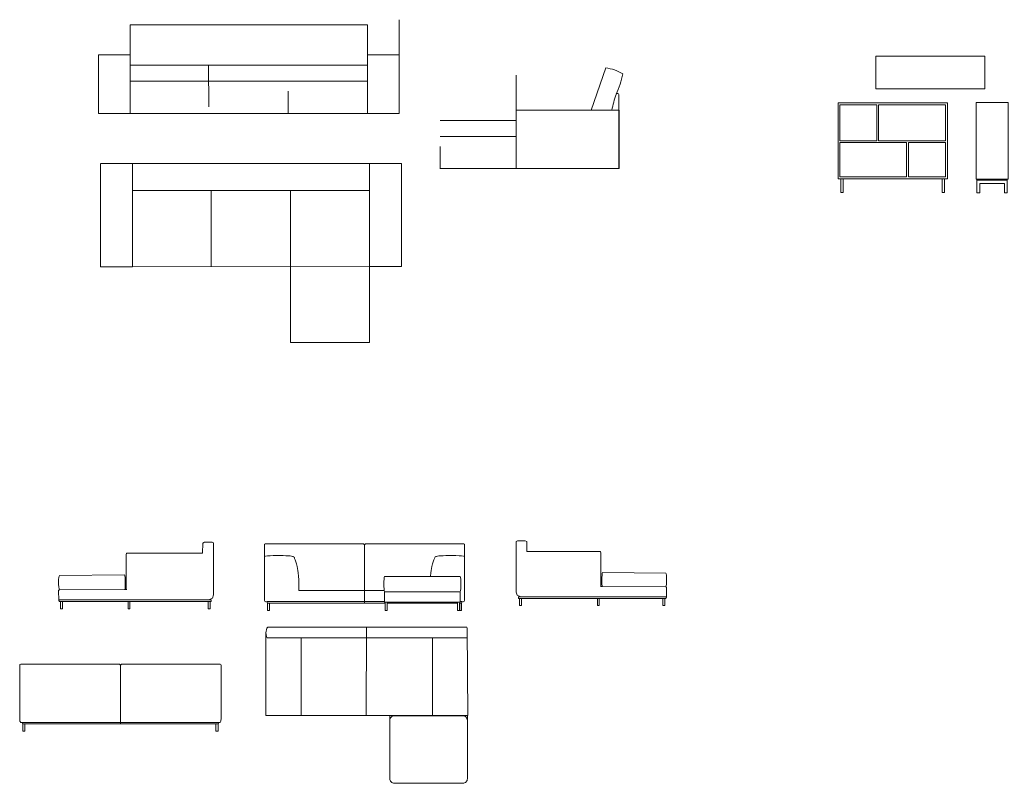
# Model space of a CAD drawing. Header units: inches. Extents: x 13.5 to 49.5, y 6.6 to 23.5.
# Drawn here: x 29.71 to 38.91, y 6.6 to 13.7 of the extents above; entities that cross this region are included whole.
import ezdxf

# ---------------------------------------------------------------- set-up
doc = ezdxf.new("R2010")
doc.units = ezdxf.units.IN
doc.header["$MEASUREMENT"] = 0
doc.layers.add('A-FURN', color=8, linetype='Continuous', lineweight=18)

# ---------------------------------------------------------------- blocks, each defined once
blk = doc.blocks.new('A$C537C2F26')
for p, q in [((-163.7, 99.5), (-163.7, 41.2)), ((57.6, 99.5), (57.6, 41.2)), ((-52.9, 48.7), (-125.6, 48.7)), ((-53.2, 48.7), (-31.3, 48.7)), ((-160.7, 36.5), (-53.1, 36.5)), ((-30.9, 36.5), (-53.1, 36.5)), ((54.6, 36.5), (52.5, 36.5))]:
    blk.add_line(p, q)
for points in [[(-163.7, 99.5), (-163.5, 100.1), (-162.8, 100.3), (-54.3, 100.3), (-53.1, 99.3), (-53.1, 48), (-53.1, 34.7), (-160, 34.7), (-160.8, 35.2), (-160.7, 36.5), (-162.7, 36.4), (-163.5, 37.8), (-163.7, 41.2)], [(57.6, 99.5), (57.4, 100.1), (56.7, 100.3), (-51.8, 100.3), (-53.1, 99.3), (-53.1, 48), (-53.1, 34.7), (-30.4, 34.7)], [(-125.6, 48.7), (-125.7, 55.1), (-125.8, 60.4), (-126, 64.7), (-126.3, 68.2), (-126.7, 71), (-127.1, 73.2), (-127.5, 75.1), (-127.9, 76.7), (-128.2, 78.1), (-128.6, 79.4), (-129, 80.6), (-129.3, 81.6), (-129.7, 82.6), (-130, 83.4), (-130.3, 84.2), (-130.6, 84.8), (-130.9, 85.3), (-131.3, 85.8), (-131.9, 86.2), (-132.7, 86.5), (-133.8, 86.7), (-135.3, 86.9), (-137.3, 87), (-139.9, 87.2), (-143.1, 87.3), (-146.7, 87.3), (-150.4, 87.4), (-154.1, 87.3), (-157.5, 87.2), (-160.4, 87), (-162.6, 86.7), (-163.7, 86.3)], [(19.9, 64.3), (19.9, 64.7), (20.2, 68.2), (20.6, 71), (21, 73.2), (21.4, 75.1), (21.8, 76.7), (22.1, 78.1), (22.5, 79.4), (22.9, 80.6), (23.2, 81.6), (23.6, 82.6), (23.9, 83.4), (24.2, 84.2), (24.5, 84.8), (24.8, 85.3), (25.2, 85.8), (25.8, 86.2), (26.6, 86.5), (27.7, 86.7), (29.2, 86.9), (31.2, 87), (33.8, 87.2), (37, 87.3), (40.6, 87.3), (44.3, 87.4), (48, 87.3), (51.4, 87.2), (54.3, 87), (56.5, 86.7), (57.6, 86.3)], [(-30.9, 47.4), (-31.2, 48.6), (-31.5, 50.7), (-31.7, 53.2), (-31.7, 56), (-31.7, 58.8), (-31.5, 61.3), (-31.2, 63.2), (-30.9, 64.3)], [(-30.9, 64.3), (52.6, 64.3)], [(52.6, 47.4), (53, 48.6), (53.3, 50.7), (53.4, 53.2), (53.5, 56), (53.4, 58.8), (53.3, 61.3), (53, 63.2), (52.6, 64.3)], [(52.6, 47.4), (-30.9, 47.4)], [(-158, 34.7), (-158, 26.7), (-160.3, 26.7), (-160.3, 34.9)], [(-28.1, 35.7), (-28.1, 26.7), (-30.4, 26.7), (-30.4, 35.7)], [(-28.1, 34.7), (49.8, 34.7)], [(49.8, 35.7), (49.8, 26.7), (52.2, 26.7), (52.2, 35.7)], [(51.9, 34.7), (51.9, 26.7), (54.2, 26.7), (54.2, 34.9)], [(52.2, 34.7), (53.9, 34.7), (54.7, 35.2), (54.6, 36.5), (56.6, 36.4), (57.4, 37.8), (57.6, 41.2)]]:
    blk.add_lwpolyline(points)
blk.add_lwpolyline([(-30.9, 47.4), (52.5, 47.4), (52.5, 35.7), (-30.9, 35.7)], close=True)
blk = doc.blocks.new('A$C245B2C86')
for p, q in [((-86, 181.4), (-84.9, 182.4)), ((24.3, 182.4), (24, 84.8)), ((-47.9, 170.5), (-47.9, 84.8)), ((97.3, 84.8), (97.3, 170.5)), ((50, 79.2), (50, 84.8)), ((135.9, 79.2), (136.1, 84.8))]:
    blk.add_line(p, q)
for points in [[(-86, 181.4), (-87.2, 176.1), (-87.2, 84.8), (136.2, 84.8), (135.8, 181), (135.1, 182.4), (-84.9, 182.4)], [(-87.2, 176.1), (-86.5, 171.9), (-85.8, 170.5), (135.1, 170.5), (135.8, 171.7)]]:
    blk.add_lwpolyline(points)
blk.add_lwpolyline([(55, 84.2), (130.9, 84.2, -0.414214), (135.9, 79.2), (135.9, 14.7, -0.414214), (130.9, 9.7), (55, 9.7, -0.414214), (50, 14.7), (50, 79.2, -0.414214)], format="xyb", close=True)
blk = doc.blocks.new('A$C17A60CA9')
for p, q in [((204.6, 184.9), (206.8, 184.9)), ((278.5, 184.3), (279.5, 184.3)), ((279.5, 184.3), (279.4, 172.6)), ((279.4, 172.6), (279, 172.5))]:
    blk.add_line(p, q)
for points in [[(114.6, 173.4), (110.6, 175.3), (109.4, 178.8), (109.4, 236), (110.8, 236.9), (119.5, 236.7), (121.3, 235.8), (121.5, 224.5), (204.9, 224.5), (205.2, 222.9), (205.2, 184.9)], [(206.8, 184.9), (206.6, 185.9), (206.4, 187.7), (206.3, 190), (206.3, 192.7), (206.3, 195.4), (206.5, 197.9), (206.8, 199.8), (207.1, 200.8)], [(278.6, 200.2), (207.1, 200.8)], [(278.6, 184.5), (279, 185.7), (279.3, 187.7), (279.4, 190.2), (279.5, 193), (279.4, 195.6), (279.3, 197.9), (279, 199.5), (278.6, 200.2)], [(206.8, 184.9), (278.6, 184.5)], [(113.2, 171.6), (113.2, 163.5), (115.2, 163.5), (115.2, 171.6)], [(201.2, 171.6), (201.2, 163.5), (203.2, 163.5), (203.2, 171.6)], [(275.4, 171.6), (275.4, 163.5), (277.5, 163.5), (277.5, 171.6)]]:
    blk.add_lwpolyline(points)
blk.add_lwpolyline([(112.4, 171.6), (278.5, 171.6, 0.414214), (279, 172.1), (279, 172.9, 0.414214), (278.5, 173.4), (112.4, 173.4, 0.414214), (111.9, 172.9), (111.9, 172.1, 0.414214)], format="xyb", close=True)
blk = doc.blocks.new('A$C18FB4D20')
for p, q in [((-3.5, 105.6), (-3.4, 93.9)), ((-2.6, 105.6), (-3.5, 105.6)), ((71.3, 106.3), (69.1, 106.3)), ((-3.4, 93.9), (-3, 93.9))]:
    blk.add_line(p, q)
for points in [[(161.3, 94.8), (165.4, 96.7), (166.6, 100.2), (166.6, 157.4), (165.2, 158.2), (156.5, 158), (154.6, 157.2), (154.5, 145.9), (71.1, 145.9), (70.7, 144.3), (70.7, 106.3)], [(-2.7, 105.8), (-3, 107.1), (-3.3, 109.1), (-3.5, 111.6), (-3.5, 114.3), (-3.5, 117), (-3.3, 119.3), (-3, 120.9), (-2.7, 121.6)], [(-2.7, 121.6), (68.8, 122.2)], [(69.1, 106.3), (69.4, 107.2), (69.6, 109), (69.7, 111.4), (69.7, 114.1), (69.6, 116.8), (69.5, 119.2), (69.2, 121.1), (68.8, 122.2)], [(69.1, 106.3), (-2.7, 105.8)], [(0.6, 92.9), (0.6, 84.9), (-1.5, 84.9), (-1.5, 92.9)], [(74.8, 92.9), (74.8, 84.9), (72.7, 84.9), (72.7, 92.9)], [(162.8, 92.9), (162.8, 84.9), (160.7, 84.9), (160.7, 92.9)]]:
    blk.add_lwpolyline(points)
blk.add_lwpolyline([(163.6, 92.9), (-2.5, 92.9, -0.414214), (-3, 93.4), (-3, 94.3, -0.414214), (-2.5, 94.8), (163.6, 94.8, -0.414214), (164.1, 94.3), (164.1, 93.4, -0.414214)], format="xyb", close=True)
blk = doc.blocks.new('A$C3DB733C8')
for p, q in [((-154.5, 98.4), (-154.5, 40.1)), ((66.8, 98.4), (66.8, 40.1)), ((-151.5, 35.4), (-43.8, 35.4)), ((63.8, 35.4), (-43.8, 35.4))]:
    blk.add_line(p, q)
for points in [[(-154.5, 98.4), (-154.3, 99), (-153.5, 99.2), (-45, 99.2), (-43.8, 98.2), (-43.8, 46.9), (-43.8, 33.6), (-150.8, 33.6), (-151.5, 34.1), (-151.5, 35.4), (-153.5, 35.3), (-154.3, 36.8), (-154.5, 40.1)], [(66.8, 98.4), (66.6, 99), (65.9, 99.2), (-42.6, 99.2), (-43.8, 98.2), (-43.8, 46.9), (-43.8, 33.6), (63.1, 33.6), (63.9, 34.1), (63.8, 35.4), (65.9, 35.3), (66.6, 36.8), (66.8, 40.1)], [(-148.8, 33.6), (-148.8, 25.6), (-151.1, 25.6), (-151.1, 33.8)], [(61.2, 33.6), (61.2, 25.6), (63.5, 25.6), (63.5, 33.8)]]:
    blk.add_lwpolyline(points)

msp = doc.modelspace()

# ---------------------------------------------------------------- linework, layer by layer
at = {"layer": 'A-FURN'}
for p, q in [((33.2433, 13.6972, -18.6339), (33.2433, 12.8273)), ((30.7414, 13.649), (32.9468, 13.649)), ((30.7414, 13.2756), (30.7414, 13.649)), ((32.9468, 13.275), (32.9468, 13.649)), ((30.445, 12.8252), (30.445, 13.372)), ((30.7412, 13.372), (30.445, 13.372)), ((30.7413, 13.3723), (30.7413, 12.8252)), ((32.947, 12.8273), (32.947, 13.3718)), ((32.947, 12.8273), (32.947, 13.3715)), ((32.9471, 13.3718), (33.243, 13.3718)), ((32.9472, 13.2755), (30.7413, 13.2755)), ((31.4706, 12.8887, 13.5403), (31.4697, 13.276)), ((34.3289, 13.1831, -18.6339), (34.3289, 12.3133)), ((30.742, 13.1258), (32.9436, 13.1258)), ((32.211, 12.8266), (32.211, 13.0324, 13.8821)), ((37.6825, 12.5727), (37.6825, 12.9075)), ((37.699, 12.5727), (37.699, 12.9075)), ((38.321, 12.5726), (38.321, 12.9075)), ((30.7413, 12.8252), (30.445, 12.8252)), ((30.7413, 12.8252), (32.947, 12.8273)), ((33.2433, 12.8273), (32.947, 12.8273)), ((34.3288, 12.8578), (35.286, 12.8578)), ((35.286, 12.3131), (35.286, 12.8578)), ((34.3287, 12.7618), (33.6219, 12.7618)), ((33.6219, 12.6121), (34.3287, 12.6121)), ((37.6825, 12.6179), (37.6826, 12.6179)), ((33.6219, 12.3129), (33.6219, 12.5194, 13.8821)), ((37.339, 12.5562), (37.9605, 12.5562)), ((37.3391, 12.5727), (37.6825, 12.5727)), ((37.699, 12.5727), (38.321, 12.5727)), ((37.9605, 12.2359), (37.9605, 12.5562)), ((37.977, 12.5562), (38.321, 12.5562)), ((37.977, 12.2359), (37.977, 12.5562)), ((38.321, 12.2358), (38.321, 12.5562)), ((30.4644, 12.3597), (33.2642, 12.3597)), ((30.465, 11.4002), (30.465, 12.3573)), ((30.7613, 12.3575), (30.7613, 11.4002)), ((32.9671, 11.4023), (32.9671, 12.3594)), ((33.2634, 12.3596), (33.2634, 11.4023)), ((33.6219, 12.3133), (34.3289, 12.3133)), ((34.3289, 12.3133), (35.2861, 12.3133)), ((37.9606, 12.2359), (37.339, 12.2359)), ((37.977, 12.2359), (38.321, 12.2359)), ((38.6139, 12.2049), (38.896, 12.2049)), ((38.6406, 12.1746), (38.8693, 12.1746)), ((38.896, 12.2049), (38.8961, 12.2049)), ((32.9671, 12.1086), (30.7603, 12.1086)), ((31.4926, 11.4009), (31.4926, 12.1062)), ((32.231, 11.4016), (32.231, 12.1079)), ((32.9671, 11.4023), (32.9671, 12.1086)), ((30.7613, 11.4002), (30.465, 11.4002)), ((30.7613, 11.4002), (32.9671, 11.4023)), ((32.231, 10.6953), (32.231, 11.4016)), ((33.2634, 11.4023), (32.9671, 11.4023)), ((32.9671, 10.6953), (32.9671, 11.4023)), ((32.231, 10.6953), (32.9671, 10.6953))]:
    msp.add_line(p, q, dxfattribs=at)
for points in [[(37.6726, 13.0555), (38.689, 13.0555), (38.689, 13.3586), (37.6726, 13.3586)], [(37.3234, 12.2171), (38.3398, 12.2171), (38.3398, 12.9263), (37.3234, 12.9263)], [(37.3234, 12.2171), (38.3398, 12.2171), (38.3398, 12.9263), (37.3234, 12.9263)], [(38.6057, 12.2161), (38.9051, 12.2161), (38.9051, 12.9268), (38.6057, 12.9268)], [(37.3497, 12.0903), (37.3718, 12.0903), (37.3718, 12.2171), (37.3497, 12.2171)], [(38.2915, 12.0903), (38.3136, 12.0903), (38.3136, 12.2171), (38.2915, 12.2171)]]:
    msp.add_lwpolyline(points, close=True, dxfattribs=at)
for points in [[(35.0279, 12.8577), (35.162, 13.2491, -0.111649), (35.3223, 13.1943, -0.051535), (35.2604, 13.0042, -0.564869)], [(35.285, 12.3149), (35.285, 12.997, 1.009355), (35.2608, 13.004, 0.038759), (35.2189, 12.8578, 0.659968)]]:
    msp.add_lwpolyline(points, format="xyb", dxfattribs=at)
for points in [[(37.6825, 12.9075), (37.3391, 12.9075), (37.3391, 12.5727)], [(38.3211, 12.9075), (37.699, 12.9075)], [(37.3391, 12.5562), (37.3391, 12.2359)], [(38.6139, 12.2161), (38.6139, 12.2161), (38.6139, 12.0893), (38.6406, 12.0894), (38.6406, 12.1746)], [(38.8693, 12.1746), (38.8693, 12.0893), (38.8961, 12.0893), (38.8961, 12.2161), (38.8961, 12.2161)]]:
    msp.add_lwpolyline(points, dxfattribs=at)

# ---------------------------------------------------------------- block references
for name, p, xscale, yscale, zscale in [('A$C18FB4D20', (30.1049, 7.5005), 0.008472438561931911, 0.008472438561931911, 0.008472438561931911), ('A$C537C2F26', (33.3659, 7.9809), 0.008411204027843832, 0.008411204027843832, 0.008411204027843832), ('A$C17A60CA9', (33.4317, 6.9078), 0.008216390694269323, 0.008216390694269323, 0.008216390694269323), ('A$C245B2C86', (32.7342, 6.5176), 0.008404859835097535, 0.008404859835097535, 0.008404859835097535), ('A$C3DB733C8', (31.0207, 6.8657), 0.008457720637786286, 0.008457720637786286, 0.008457720637786286)]:
    msp.add_blockref(name, p, dxfattribs=dict(at, xscale=xscale, yscale=yscale, zscale=zscale))

doc.saveas('drawing.dxf')
